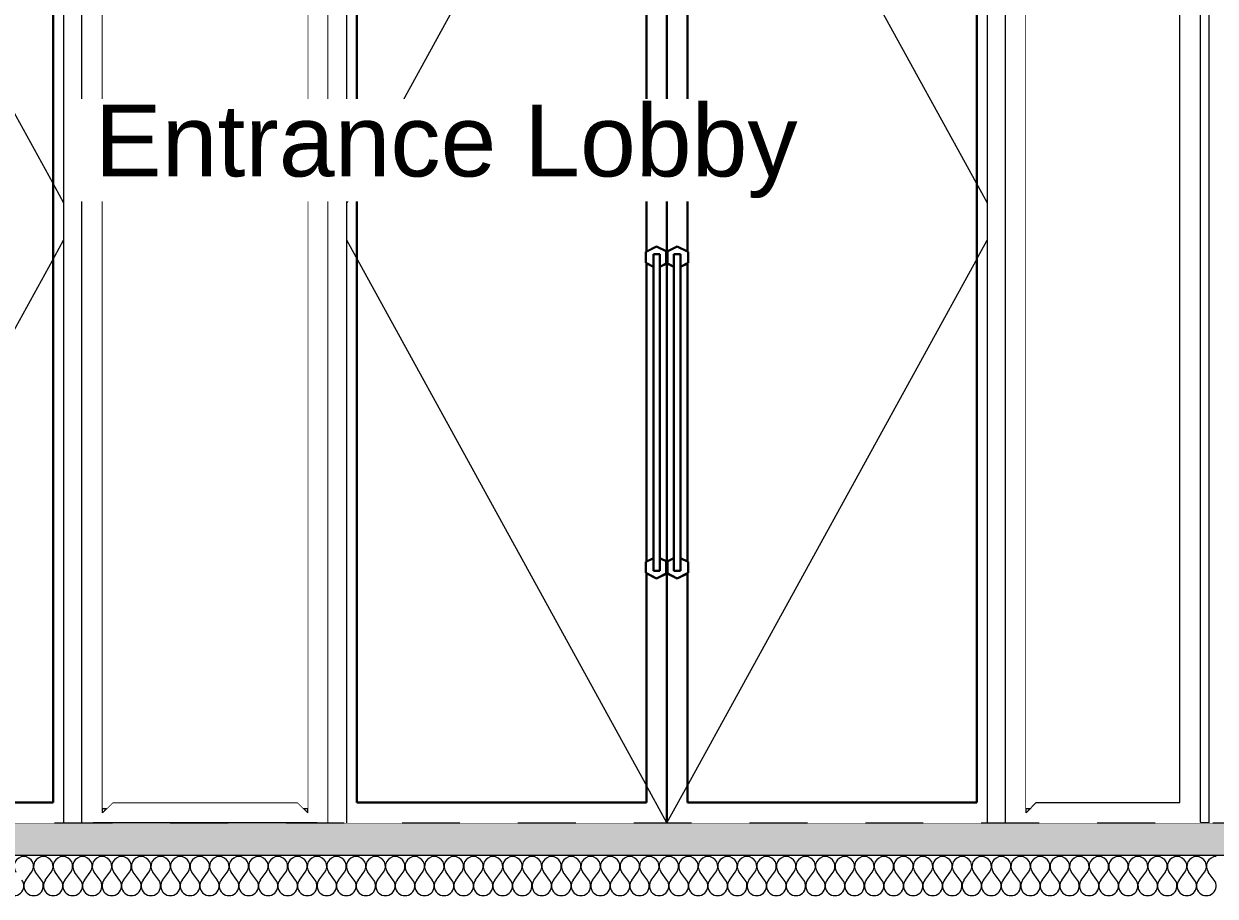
# Model space of a CAD drawing. Header units: millimetres. Extents: x -48147 to 1417267, y -496296 to 18123.
# Drawn here: x 1364361 to 1367263, y -491451 to -489326 of the extents above; entities that cross this region are included whole.
import ezdxf

# ---------------------------------------------------------------- set-up
doc = ezdxf.new("R2010")
doc.units = ezdxf.units.MM
doc.header["$MEASUREMENT"] = 0
doc.linetypes.add('Dashed', pattern=[2822.222233, 1411.111116, -1411.111116])
doc.linetypes.add('Wipeout_Contour', pattern=[1000, 0, -1000])
for name, color, linetype, lineweight, true_color in [('0_Pen_No__105', 7, 'Continuous', 15, 0xa6a6a6), ('New_A-20-M_Floor_Slab_Pen_No__107', 7, 'Continuous', 15, 0xa6a6a6), ('New_A-20-M_Floor_Slab_Pen_No__109', 7, 'Continuous', 15, 0xa6a6a6), ('New_A-20-M_Floor_Slab_Pen_No__162', 7, 'Continuous', 0, 0xe47200), ('New_A-25-M_Curtain_Wall_Pen_No__23', 7, 'Continuous', 30, 0x2a2a2a)]:
    doc.layers.add(name, color=color, linetype=linetype, lineweight=lineweight, true_color=true_color)
for name, color, linetype in [('A-25-M_Wall_Int', 7, 'Continuous'), ('New_A-20-M_Floor_Slab', 7, 'Continuous'), ('New_A-25-M_Curtain_Wall', 7, 'Continuous'), ('New_A-25-M_Wall_Ext', 7, 'Continuous')]:
    doc.layers.add(name, color=color, linetype=linetype)
for name, color, linetype, lineweight in [('A-25-M_Wall_Int_Pen_No__87', 8, 'Continuous', 20), ('A-95-P_Text_1_50_GA_Pen_No__1', 7, 'Continuous', 13), ('New_A-20-M_Floor_Slab_Pen_No__1', 7, 'Continuous', 13), ('New_A-25-M_Curtain_Wall_Pen_No__3', 7, 'Continuous', 18), ('New_A-25-M_Curtain_Wall_Pen_No__87', 8, 'Continuous', 20)]:
    doc.layers.add(name, color=color, linetype=linetype, lineweight=lineweight)
doc.styles.add('GENERATED_STYLE_2', font='')
doc.styles.get('GENERATED_STYLE_2').set_extended_font_data('Swis721 BT')

# ---------------------------------------------------------------- blocks, each defined once
blk = doc.blocks.new('Section Elem_34_2', base_point=(1376122.5, -491272.8))
at = {"color": 254, "linetype": 'Wipeout_Contour', "lineweight": 0, "ltscale": 5808596.991733275}
blk.add_wipeout([(1367247.6, -487287.8), (1367227.6, -487287.8), (1367227.6, -491272.8), (1367247.6, -491272.8)], dxfattribs=at).dxf.layer = 'New_A-25-M_Wall_Ext'
at = {"color": 254, "linetype": 'Wipeout_Contour', "lineweight": 0, "ltscale": 4357222.757287701}
blk.add_wipeout([(1366812.6, -491237.8), (1366810.1, -491237.8), (1366810.1, -491240.3)], dxfattribs=at).dxf.layer = 'New_A-25-M_Wall_Ext'
blk = doc.blocks.new('Section Elem_144_2', base_point=(1376122.5, -491272.8))
at = {"color": 254, "linetype": 'Wipeout_Contour', "lineweight": 0, "ltscale": 5802083.303110781}
blk.add_wipeout([(1364527.6, -491272.8), (1365077.6, -491272.8), (1365027.6, -491222.8), (1364577.6, -491222.8)], dxfattribs=at).dxf.layer = 'New_A-25-M_Curtain_Wall'
at = {"layer": 'New_A-25-M_Curtain_Wall_Pen_No__87', "linetype": 'Continuous'}
blk.add_line((1365052.6, -491247.8), (1365027.6, -491222.8), dxfattribs=at)
at = {"color": 254, "linetype": 'Wipeout_Contour', "lineweight": 0, "ltscale": 5801172.444369042}
blk.add_wipeout([(1364552.6, -491247.8), (1364552.6, -491247.8), (1364577.6, -491222.8), (1364577.6, -491222.8)], dxfattribs=at).dxf.layer = 'New_A-25-M_Curtain_Wall'
at = {"layer": 'New_A-25-M_Curtain_Wall_Pen_No__87', "linetype": 'Continuous'}
for p, q in [((1364552.6, -491247.8), (1364577.6, -491222.8)), ((1364577.6, -491222.8), (1365027.6, -491222.8)), ((1364562.6, -491237.8), (1364552.6, -491247.8))]:
    blk.add_line(p, q, dxfattribs=at)
blk = doc.blocks.new('*X318', base_point=(1376122.5, -491272.8))
at = {"layer": 'New_A-20-M_Floor_Slab_Pen_No__107', "linetype": 'Continuous'}
for p, q in [((1364365.7, -491411.8), (1364380, -491392.8)), ((1364403.8, -491411.8), (1364389.5, -491392.8)), ((1364413.3, -491411.8), (1364427.6, -491392.8)), ((1364451.4, -491411.8), (1364437.1, -491392.8)), ((1364460.9, -491411.8), (1364475.2, -491392.8)), ((1364499, -491411.8), (1364484.7, -491392.8)), ((1364508.6, -491411.8), (1364522.8, -491392.8)), ((1364546.6, -491411.8), (1364532.4, -491392.8)), ((1364556.2, -491411.8), (1364570.5, -491392.8)), ((1364594.3, -491411.8), (1364580, -491392.8)), ((1364603.8, -491411.8), (1364618.1, -491392.8)), ((1364641.9, -491411.8), (1364627.6, -491392.8)), ((1364651.4, -491411.8), (1364665.7, -491392.8)), ((1364689.5, -491411.8), (1364675.2, -491392.8)), ((1364699, -491411.8), (1364713.3, -491392.8)), ((1364737.1, -491411.8), (1364722.8, -491392.8)), ((1364746.6, -491411.8), (1364760.9, -491392.8)), ((1364784.7, -491411.8), (1364770.5, -491392.8)), ((1364794.3, -491411.8), (1364808.6, -491392.8)), ((1364832.4, -491411.8), (1364818.1, -491392.8)), ((1364841.9, -491411.8), (1364856.2, -491392.8)), ((1364880, -491411.8), (1364865.7, -491392.8)), ((1364889.5, -491411.8), (1364903.8, -491392.8)), ((1364927.6, -491411.8), (1364913.3, -491392.8)), ((1364937.1, -491411.8), (1364951.4, -491392.8)), ((1364975.2, -491411.8), (1364960.9, -491392.8)), ((1364984.7, -491411.8), (1364999, -491392.8)), ((1365022.8, -491411.8), (1365008.6, -491392.8)), ((1365032.4, -491411.8), (1365046.6, -491392.8)), ((1365070.5, -491411.8), (1365056.2, -491392.8)), ((1365080, -491411.8), (1365094.3, -491392.8)), ((1365118.1, -491411.8), (1365103.8, -491392.8)), ((1365127.6, -491411.8), (1365141.9, -491392.8)), ((1365165.7, -491411.8), (1365151.4, -491392.8)), ((1365175.2, -491411.8), (1365189.5, -491392.8)), ((1365213.3, -491411.8), (1365199, -491392.8)), ((1365222.8, -491411.8), (1365237.1, -491392.8)), ((1365260.9, -491411.8), (1365246.6, -491392.8)), ((1365270.5, -491411.8), (1365284.7, -491392.8)), ((1365308.6, -491411.8), (1365294.3, -491392.8)), ((1365318.1, -491411.8), (1365332.4, -491392.8)), ((1365356.2, -491411.8), (1365341.9, -491392.8)), ((1365365.7, -491411.8), (1365380, -491392.8)), ((1365403.8, -491411.8), (1365389.5, -491392.8)), ((1365413.3, -491411.8), (1365427.6, -491392.8)), ((1365451.4, -491411.8), (1365437.1, -491392.8)), ((1365460.9, -491411.8), (1365475.2, -491392.8)), ((1365499, -491411.8), (1365484.7, -491392.8)), ((1365508.6, -491411.8), (1365522.8, -491392.8)), ((1365546.6, -491411.8), (1365532.4, -491392.8)), ((1365556.2, -491411.8), (1365570.5, -491392.8)), ((1365594.3, -491411.8), (1365580, -491392.8)), ((1365603.8, -491411.8), (1365618.1, -491392.8)), ((1365641.9, -491411.8), (1365627.6, -491392.8)), ((1365651.4, -491411.8), (1365665.7, -491392.8)), ((1365689.5, -491411.8), (1365675.2, -491392.8)), ((1365699, -491411.8), (1365713.3, -491392.8)), ((1365737.1, -491411.8), (1365722.8, -491392.8)), ((1365746.6, -491411.8), (1365760.9, -491392.8)), ((1365784.7, -491411.8), (1365770.5, -491392.8)), ((1365794.3, -491411.8), (1365808.6, -491392.8)), ((1365832.4, -491411.8), (1365818.1, -491392.8)), ((1365841.9, -491411.8), (1365856.2, -491392.8)), ((1365880, -491411.8), (1365865.7, -491392.8)), ((1365889.5, -491411.8), (1365903.8, -491392.8)), ((1365927.6, -491411.8), (1365913.3, -491392.8)), ((1365937.1, -491411.8), (1365951.4, -491392.8)), ((1365975.2, -491411.8), (1365960.9, -491392.8)), ((1365984.7, -491411.8), (1365999, -491392.8)), ((1366022.8, -491411.8), (1366008.6, -491392.8)), ((1366032.4, -491411.8), (1366046.6, -491392.8)), ((1366070.5, -491411.8), (1366056.2, -491392.8)), ((1366080, -491411.8), (1366094.3, -491392.8)), ((1366118.1, -491411.8), (1366103.8, -491392.8)), ((1366127.6, -491411.8), (1366141.9, -491392.8)), ((1366165.7, -491411.8), (1366151.4, -491392.8)), ((1366175.2, -491411.8), (1366189.5, -491392.8)), ((1366213.3, -491411.8), (1366199, -491392.8)), ((1366222.8, -491411.8), (1366237.1, -491392.8)), ((1366260.9, -491411.8), (1366246.6, -491392.8)), ((1366270.5, -491411.8), (1366284.7, -491392.8)), ((1366308.6, -491411.8), (1366294.3, -491392.8)), ((1366318.1, -491411.8), (1366332.4, -491392.8)), ((1366356.2, -491411.8), (1366341.9, -491392.8)), ((1366365.7, -491411.8), (1366380, -491392.8)), ((1366403.8, -491411.8), (1366389.5, -491392.8)), ((1366413.3, -491411.8), (1366427.6, -491392.8)), ((1366451.4, -491411.8), (1366437.1, -491392.8)), ((1366460.9, -491411.8), (1366475.2, -491392.8)), ((1366499, -491411.8), (1366484.7, -491392.8)), ((1366508.6, -491411.8), (1366522.8, -491392.8)), ((1366546.6, -491411.8), (1366532.4, -491392.8)), ((1366556.2, -491411.8), (1366570.5, -491392.8)), ((1366594.3, -491411.8), (1366580, -491392.8)), ((1366603.8, -491411.8), (1366618.1, -491392.8)), ((1366641.9, -491411.8), (1366627.6, -491392.8)), ((1366651.4, -491411.8), (1366665.7, -491392.8)), ((1366689.5, -491411.8), (1366675.2, -491392.8)), ((1366699, -491411.8), (1366713.3, -491392.8)), ((1366737.1, -491411.8), (1366722.8, -491392.8)), ((1366746.6, -491411.8), (1366760.9, -491392.8)), ((1366784.7, -491411.8), (1366770.5, -491392.8)), ((1366794.3, -491411.8), (1366808.6, -491392.8)), ((1366832.4, -491411.8), (1366818.1, -491392.8)), ((1366841.9, -491411.8), (1366856.2, -491392.8)), ((1366880, -491411.8), (1366865.7, -491392.8)), ((1366889.5, -491411.8), (1366903.8, -491392.8)), ((1366927.6, -491411.8), (1366913.3, -491392.8)), ((1366937.1, -491411.8), (1366951.4, -491392.8)), ((1366975.2, -491411.8), (1366960.9, -491392.8)), ((1366984.7, -491411.8), (1366999, -491392.8)), ((1367022.8, -491411.8), (1367008.6, -491392.8)), ((1367032.4, -491411.8), (1367046.6, -491392.8)), ((1367070.5, -491411.8), (1367056.2, -491392.8)), ((1367080, -491411.8), (1367094.3, -491392.8)), ((1367118.1, -491411.8), (1367103.8, -491392.8)), ((1367127.6, -491411.8), (1367141.9, -491392.8)), ((1367165.7, -491411.8), (1367151.4, -491392.8)), ((1367175.2, -491411.8), (1367189.5, -491392.8)), ((1367213.3, -491411.8), (1367199, -491392.8)), ((1367222.8, -491411.8), (1367237.1, -491392.8)), ((1367260.9, -491411.8), (1367246.6, -491392.8))]:
    blk.add_line(p, q, dxfattribs=at)
for centre, start, end in [((1364360.9, -491378.5), 90, 216.8699), ((1364360.9, -491378.5), 323.1301, 90), ((1364408.6, -491378.5), 90, 216.8699), ((1364408.6, -491378.5), 323.1301, 90), ((1364456.2, -491378.5), 90, 216.8699), ((1364456.2, -491378.5), 323.1301, 90), ((1364503.8, -491378.5), 90, 216.8699), ((1364503.8, -491378.5), 323.1301, 90), ((1364551.4, -491378.5), 90, 216.8699), ((1364551.4, -491378.5), 323.1301, 90), ((1364599, -491378.5), 90, 216.8699), ((1364599, -491378.5), 323.1301, 90), ((1364646.6, -491378.5), 90, 216.8699), ((1364646.6, -491378.5), 323.1301, 90), ((1364694.3, -491378.5), 90, 216.8699), ((1364694.3, -491378.5), 323.1301, 90), ((1364741.9, -491378.5), 90, 216.8699), ((1364741.9, -491378.5), 323.1301, 90), ((1364789.5, -491378.5), 90, 216.8699), ((1364789.5, -491378.5), 323.1301, 90), ((1364837.1, -491378.5), 90, 216.8699), ((1364837.1, -491378.5), 323.1301, 90), ((1364884.7, -491378.5), 90, 216.8699), ((1364884.7, -491378.5), 323.1301, 90), ((1364932.4, -491378.5), 90, 216.8699), ((1364932.4, -491378.5), 323.1301, 90), ((1364980, -491378.5), 90, 216.8699), ((1364980, -491378.5), 323.1301, 90), ((1365027.6, -491378.5), 90, 216.8699), ((1365027.6, -491378.5), 323.1301, 90), ((1365075.2, -491378.5), 90, 216.8699), ((1365075.2, -491378.5), 323.1301, 90), ((1365122.8, -491378.5), 90, 216.8699), ((1365122.8, -491378.5), 323.1301, 90), ((1365170.5, -491378.5), 90, 216.8699), ((1365170.5, -491378.5), 323.1301, 90), ((1365218.1, -491378.5), 90, 216.8699), ((1365218.1, -491378.5), 323.1301, 90), ((1365265.7, -491378.5), 90, 216.8699), ((1365265.7, -491378.5), 323.1301, 90), ((1365313.3, -491378.5), 90, 216.8699), ((1365313.3, -491378.5), 323.1301, 90), ((1365360.9, -491378.5), 90, 216.8699), ((1365360.9, -491378.5), 323.1301, 90), ((1365408.6, -491378.5), 90, 216.8699), ((1365408.6, -491378.5), 323.1301, 90), ((1365456.2, -491378.5), 90, 216.8699), ((1365456.2, -491378.5), 323.1301, 90), ((1365503.8, -491378.5), 90, 216.8699), ((1365503.8, -491378.5), 323.1301, 90), ((1365551.4, -491378.5), 90, 216.8699), ((1365551.4, -491378.5), 323.1301, 90), ((1365599, -491378.5), 90, 216.8699), ((1365599, -491378.5), 323.1301, 90), ((1365646.6, -491378.5), 90, 216.8699), ((1365646.6, -491378.5), 323.1301, 90), ((1365694.3, -491378.5), 90, 216.8699), ((1365694.3, -491378.5), 323.1301, 90), ((1365741.9, -491378.5), 90, 216.8699), ((1365741.9, -491378.5), 323.1301, 90), ((1365789.5, -491378.5), 90, 216.8699), ((1365789.5, -491378.5), 323.1301, 90), ((1365837.1, -491378.5), 90, 216.8699), ((1365837.1, -491378.5), 323.1301, 90), ((1365884.7, -491378.5), 90, 216.8699), ((1365884.7, -491378.5), 323.1301, 90), ((1365932.4, -491378.5), 90, 216.8699), ((1365932.4, -491378.5), 323.1301, 90), ((1365980, -491378.5), 90, 216.8699), ((1365980, -491378.5), 323.1301, 90), ((1366027.6, -491378.5), 90, 216.8699), ((1366027.6, -491378.5), 323.1301, 90), ((1366075.2, -491378.5), 90, 216.8699), ((1366075.2, -491378.5), 323.1301, 90), ((1366122.8, -491378.5), 90, 216.8699), ((1366122.8, -491378.5), 323.1301, 90), ((1366170.5, -491378.5), 90, 216.8699), ((1366170.5, -491378.5), 323.1301, 90), ((1366218.1, -491378.5), 90, 216.8699), ((1366218.1, -491378.5), 323.1301, 90), ((1366265.7, -491378.5), 90, 216.8699), ((1366265.7, -491378.5), 323.1301, 90), ((1366313.3, -491378.5), 90, 216.8699), ((1366313.3, -491378.5), 323.1301, 90), ((1366360.9, -491378.5), 90, 216.8699), ((1366360.9, -491378.5), 323.1301, 90), ((1366408.6, -491378.5), 90, 216.8699), ((1366408.6, -491378.5), 323.1301, 90), ((1366456.2, -491378.5), 90, 216.8699), ((1366456.2, -491378.5), 323.1301, 90), ((1366503.8, -491378.5), 90, 216.8699), ((1366503.8, -491378.5), 323.1301, 90), ((1366551.4, -491378.5), 90, 216.8699), ((1366551.4, -491378.5), 323.1301, 90), ((1366599, -491378.5), 90, 216.8699), ((1366599, -491378.5), 323.1301, 90), ((1366646.6, -491378.5), 90, 216.8699), ((1366646.6, -491378.5), 323.1301, 90), ((1366694.3, -491378.5), 90, 216.8699), ((1366694.3, -491378.5), 323.1301, 90), ((1366741.9, -491378.5), 90, 216.8699), ((1366741.9, -491378.5), 323.1301, 90), ((1366789.5, -491378.5), 90, 216.8699), ((1366789.5, -491378.5), 323.1301, 90), ((1366837.1, -491378.5), 90, 216.8699), ((1366837.1, -491378.5), 323.1301, 90), ((1366884.7, -491378.5), 90, 216.8699), ((1366884.7, -491378.5), 323.1301, 90), ((1366932.4, -491378.5), 90, 216.8699), ((1366932.4, -491378.5), 323.1301, 90), ((1366980, -491378.5), 90, 216.8699), ((1366980, -491378.5), 323.1301, 90), ((1367027.6, -491378.5), 90, 216.8699), ((1367027.6, -491378.5), 323.1301, 90), ((1367075.2, -491378.5), 90, 216.8699), ((1367075.2, -491378.5), 323.1301, 90), ((1367122.8, -491378.5), 90, 216.8699), ((1367122.8, -491378.5), 323.1301, 90), ((1367170.5, -491378.5), 90, 216.8699), ((1367170.5, -491378.5), 323.1301, 90), ((1367218.1, -491378.5), 90, 216.8699), ((1367218.1, -491378.5), 323.1301, 90), ((1367265.7, -491378.5), 90, 216.8699), ((1364337.1, -491426.1), 143.1301, 36.8699), ((1364384.7, -491426.1), 143.1301, 36.8699), ((1364432.4, -491426.1), 143.1301, 36.8699), ((1364480, -491426.1), 143.1301, 36.8699), ((1364527.6, -491426.1), 143.1301, 36.8699), ((1364575.2, -491426.1), 143.1301, 36.8699), ((1364622.8, -491426.1), 143.1301, 36.8699), ((1364670.5, -491426.1), 143.1301, 36.8699), ((1364718.1, -491426.1), 143.1301, 36.8699), ((1364765.7, -491426.1), 143.1301, 36.8699), ((1364813.3, -491426.1), 143.1301, 36.8699), ((1364860.9, -491426.1), 143.1301, 36.8699), ((1364908.6, -491426.1), 143.1301, 36.8699), ((1364956.2, -491426.1), 143.1301, 36.8699), ((1365003.8, -491426.1), 143.1301, 36.8699), ((1365051.4, -491426.1), 143.1301, 36.8699), ((1365099, -491426.1), 143.1301, 36.8699), ((1365146.6, -491426.1), 143.1301, 36.8699), ((1365194.3, -491426.1), 143.1301, 36.8699), ((1365241.9, -491426.1), 143.1301, 36.8699), ((1365289.5, -491426.1), 143.1301, 36.8699), ((1365337.1, -491426.1), 143.1301, 36.8699), ((1365384.7, -491426.1), 143.1301, 36.8699), ((1365432.4, -491426.1), 143.1301, 36.8699), ((1365480, -491426.1), 143.1301, 36.8699), ((1365527.6, -491426.1), 143.1301, 36.8699), ((1365575.2, -491426.1), 143.1301, 36.8699), ((1365622.8, -491426.1), 143.1301, 36.8699), ((1365670.5, -491426.1), 143.1301, 36.8699), ((1365718.1, -491426.1), 143.1301, 36.8699), ((1365765.7, -491426.1), 143.1301, 36.8699), ((1365813.3, -491426.1), 143.1301, 36.8699), ((1365860.9, -491426.1), 143.1301, 36.8699), ((1365908.6, -491426.1), 143.1301, 36.8699), ((1365956.2, -491426.1), 143.1301, 36.8699), ((1366003.8, -491426.1), 143.1301, 36.8699), ((1366051.4, -491426.1), 143.1301, 36.8699), ((1366099, -491426.1), 143.1301, 36.8699), ((1366146.6, -491426.1), 143.1301, 36.8699), ((1366194.3, -491426.1), 143.1301, 36.8699), ((1366241.9, -491426.1), 143.1301, 36.8699), ((1366289.5, -491426.1), 143.1301, 36.8699), ((1366337.1, -491426.1), 143.1301, 36.8699), ((1366384.7, -491426.1), 143.1301, 36.8699), ((1366432.4, -491426.1), 143.1301, 36.8699), ((1366480, -491426.1), 143.1301, 36.8699), ((1366527.6, -491426.1), 143.1301, 36.8699), ((1366575.2, -491426.1), 143.1301, 36.8699), ((1366622.8, -491426.1), 143.1301, 36.8699), ((1366670.5, -491426.1), 143.1301, 36.8699), ((1366718.1, -491426.1), 143.1301, 36.8699), ((1366765.7, -491426.1), 143.1301, 36.8699), ((1366813.3, -491426.1), 143.1301, 36.8699), ((1366860.9, -491426.1), 143.1301, 36.8699), ((1366908.6, -491426.1), 143.1301, 36.8699), ((1366956.2, -491426.1), 143.1301, 36.8699), ((1367003.8, -491426.1), 143.1301, 36.8699), ((1367051.4, -491426.1), 143.1301, 36.8699), ((1367099, -491426.1), 143.1301, 36.8699), ((1367146.6, -491426.1), 143.1301, 36.8699), ((1367194.3, -491426.1), 143.1301, 36.8699), ((1367241.9, -491426.1), 143.1301, 36.8699)]:
    blk.add_arc(centre, 23.8, start, end, dxfattribs=at)
blk = doc.blocks.new('Section Elem_288_2', base_point=(1376122.5, -491272.8))
at = {"color": 254, "linetype": 'Wipeout_Contour', "lineweight": 0, "ltscale": 5814982.550490164}
blk.add_wipeout([(1376236.8, -491272.8), (1360170.5, -491272.8), (1360170.5, -491351.8), (1376236.8, -491351.8)], dxfattribs=at).dxf.layer = 'New_A-20-M_Floor_Slab'
at = {"layer": 'New_A-20-M_Floor_Slab_Pen_No__109', "linetype": 'Continuous'}
h = blk.add_hatch(dxfattribs=at)
h.set_pattern_fill('Lightweight_Concrete_0002', color=256, style=0, pattern_type=2)
h.set_pattern_definition([(0, (1376122.47, -491272.82), (0, 389.711), [24.375, -200.625]), (0, (1376234.97, -491077.97), (0, 389.711), [24.375, -200.625]), (60, (1376122.47, -491272.82), (-337.5, 194.856), [24.375, -200.625]), (60, (1376347.47, -491272.82), (-337.5, 194.856), [24.375, -200.625]), (120, (1376146.84, -491272.82), (337.5, 194.856), [24.375, -200.625]), (120, (1376371.84, -491272.82), (337.5, 194.856), [24.375, -200.625]), (0, (1376122.47, -491235.32), (0, 75), [0, -75, 0, -112.5]), (45, (1376159.97, -491235.32), (-53.033, 53.033), [0, -56.25, 0, -93.75])])
h.paths.add_polyline_path([(1376236.8, -491272.8), (1360170.5, -491272.8), (1360170.5, -491351.8), (1376236.8, -491351.8)])
at = {"layer": 'New_A-20-M_Floor_Slab_Pen_No__162', "linetype": 'Continuous'}
blk.add_hatch(color=256, dxfattribs=at).paths.add_polyline_path([(1360170.5, -491351.8), (1360170.5, -491352.3), (1376236.8, -491352.3), (1376236.8, -491351.8)])
at = {"layer": 'New_A-20-M_Floor_Slab_Pen_No__1', "linetype": 'Continuous'}
blk.add_line((1367374.6, -491272.8), (1360170.5, -491272.8), dxfattribs=at)
at = {"color": 254, "linetype": 'Wipeout_Contour', "lineweight": 0, "ltscale": 5815104.231502917}
blk.add_wipeout([(1360170.5, -491352.3), (1360170.5, -491452.3), (1376236.8, -491452.3), (1376236.8, -491352.3)], dxfattribs=at).dxf.layer = 'New_A-20-M_Floor_Slab'
at = {"layer": 'New_A-20-M_Floor_Slab_Pen_No__1', "linetype": 'Continuous'}
for p, q in [((1376236.8, -491351.8), (1360170.5, -491351.8)), ((1376236.8, -491352.3), (1360170.5, -491352.3))]:
    blk.add_line(p, q, dxfattribs=at)
at = {"layer": 'New_A-20-M_Floor_Slab'}
blk.add_blockref('*X318', (1376122.5, -491272.8), dxfattribs=at)
blk = doc.blocks.new('Section Elem_292_2', base_point=(1376122.5, -491272.8))
at = {"color": 254, "linetype": 'Wipeout_Contour', "lineweight": 0, "ltscale": 7259939.939840711}
blk.add_wipeout([(1366752.6, -491272.8), (1366777.6, -491272.8), (1366802.6, -491247.8), (1366802.6, -488322.8), (1366752.6, -488322.8)], dxfattribs=at).dxf.layer = 'New_A-25-M_Curtain_Wall'
at = {"layer": 'New_A-25-M_Curtain_Wall_Pen_No__87', "linetype": 'Continuous'}
for p, q in [((1366752.6, -491272.8), (1366752.6, -488322.8)), ((1366802.6, -491247.8), (1366802.6, -488322.8))]:
    blk.add_line(p, q, dxfattribs=at)
blk = doc.blocks.new('Section Elem_298_2', base_point=(1376122.5, -491272.8))
at = {"color": 254, "linetype": 'Wipeout_Contour', "lineweight": 0, "ltscale": 7249351.143236558}
blk.add_wipeout([(1364502.6, -491272.8), (1364527.6, -491272.8), (1364552.6, -491247.8), (1364552.6, -488322.8), (1364502.6, -488322.8)], dxfattribs=at).dxf.layer = 'New_A-25-M_Curtain_Wall'
at = {"layer": 'New_A-25-M_Curtain_Wall_Pen_No__87', "linetype": 'Continuous'}
for p, q in [((1364502.6, -491272.8), (1364502.6, -488322.8)), ((1364552.6, -491247.8), (1364552.6, -488322.8))]:
    blk.add_line(p, q, dxfattribs=at)
blk = doc.blocks.new('Section Elem_301_2', base_point=(1376122.5, -491272.8))
at = {"color": 254, "linetype": 'Wipeout_Contour', "lineweight": 0, "ltscale": 7251939.331923413}
blk.add_wipeout([(1365052.6, -491247.8), (1365077.6, -491272.8), (1365102.6, -491272.8), (1365102.6, -488322.8), (1365052.6, -488322.8)], dxfattribs=at).dxf.layer = 'New_A-25-M_Curtain_Wall'
at = {"layer": 'New_A-25-M_Curtain_Wall_Pen_No__87', "linetype": 'Continuous'}
for p, q in [((1365052.6, -491247.8), (1365052.6, -488322.8)), ((1365102.6, -491272.8), (1365102.6, -488322.8)), ((1365052.6, -491247.8), (1365052.6, -491237.8))]:
    blk.add_line(p, q, dxfattribs=at)
blk = doc.blocks.new('Section Elem_310_2', base_point=(1376122.5, -491272.8))
at = {"color": 254, "linetype": 'Wipeout_Contour', "lineweight": 0, "ltscale": 5801353.531710375}
blk.add_wipeout([(1365147.6, -488367.8), (1365102.6, -488322.9), (1365102.6, -491272.8), (1365147.6, -491272.8)], dxfattribs=at).dxf.layer = 'New_A-25-M_Curtain_Wall'
at = {"color": 254, "linetype": 'Wipeout_Contour', "lineweight": 0, "ltscale": 5807396.653572666}
blk.add_wipeout([(1366752.6, -491272.8), (1366752.6, -488322.8), (1366707.6, -488367.8), (1366707.6, -491272.8)], dxfattribs=at).dxf.layer = 'New_A-25-M_Curtain_Wall'
at = {"color": 254, "linetype": 'Wipeout_Contour', "lineweight": 0, "ltscale": 8705036.875756748}
blk.add_wipeout([(1365902.6, -488367.8), (1365877.6, -488392.8), (1365877.6, -489881.1), (1365902.6, -489868.6), (1365927.6, -489881.1), (1365927.6, -488367.8)], dxfattribs=at).dxf.layer = 'New_A-25-M_Curtain_Wall'
at = {"color": 254, "linetype": 'Wipeout_Contour', "lineweight": 0, "ltscale": 5804842.671808003}
blk.add_wipeout([(1365894.6, -489918), (1365877.6, -489909.5), (1365877.6, -490636.1), (1365894.6, -490627.6)], dxfattribs=at).dxf.layer = 'New_A-25-M_Curtain_Wall'
at = {"color": 254, "linetype": 'Wipeout_Contour', "lineweight": 0, "ltscale": 5804966.919641227}
blk.add_wipeout([(1365910.6, -490627.6), (1365927.6, -490636.1), (1365927.6, -489909.5), (1365910.6, -489918)], dxfattribs=at).dxf.layer = 'New_A-25-M_Curtain_Wall'
at = {"color": 254, "linetype": 'Wipeout_Contour', "lineweight": 0, "ltscale": 5805155.161349248}
blk.add_wipeout([(1365960.6, -489918), (1365960.6, -490627.6), (1365977.6, -490636.1), (1365977.6, -489909.5)], dxfattribs=at).dxf.layer = 'New_A-25-M_Curtain_Wall'
at = {"color": 254, "linetype": 'Wipeout_Contour', "lineweight": 0, "ltscale": 7257191.283113372}
blk.add_wipeout([(1365877.6, -490664.5), (1365877.6, -491222.8), (1365927.6, -491272.8), (1365927.6, -490664.5), (1365902.6, -490677)], dxfattribs=at).dxf.layer = 'New_A-25-M_Curtain_Wall'
at = {"layer": 'New_A-25-M_Curtain_Wall_Pen_No__87', "linetype": 'Continuous'}
blk.add_line((1366752.6, -491272.8), (1366752.6, -488322.8), dxfattribs=at)
at = {"color": 254, "linetype": 'Wipeout_Contour', "lineweight": 0, "ltscale": 5801483.399270648}
blk.add_wipeout([(1365147.6, -491247.8), (1365172.6, -491222.8), (1365172.6, -488392.8), (1365147.6, -488367.8)], dxfattribs=at).dxf.layer = 'New_A-25-M_Curtain_Wall'
at = {"color": 254, "linetype": 'Wipeout_Contour', "lineweight": 0, "ltscale": 5807263.037821395}
blk.add_wipeout([(1366682.6, -491222.8), (1366707.6, -491247.8), (1366707.6, -488367.8), (1366682.6, -488392.8)], dxfattribs=at).dxf.layer = 'New_A-25-M_Curtain_Wall'
at = {"color": 254, "linetype": 'Wipeout_Contour', "lineweight": 0, "ltscale": 7255671.898429715}
blk.add_wipeout([(1365172.6, -491222.8), (1365147.6, -491247.8), (1365147.6, -491272.8), (1365927.6, -491272.8), (1365877.6, -491222.8)], dxfattribs=at).dxf.layer = 'New_A-25-M_Curtain_Wall'
at = {"layer": 'New_A-25-M_Curtain_Wall_Pen_No__87', "linetype": 'Continuous'}
blk.add_line((1365147.6, -491272.8), (1365147.6, -488367.8), dxfattribs=at)
at = {"color": 254, "linetype": 'Wipeout_Contour', "lineweight": 0, "ltscale": 17412469.20172549}
blk.add_wipeout([(1365172.6, -488392.8), (1365172.6, -491222.8), (1365877.6, -491222.8), (1365877.6, -490664.5), (1365875.9, -490663.7), (1365875.9, -490637), (1365877.6, -490636.1), (1365877.6, -489909.5), (1365875.9, -489908.7), (1365875.9, -489882), (1365877.6, -489881.1), (1365877.6, -488392.8)], dxfattribs=at).dxf.layer = 'New_A-25-M_Curtain_Wall'
at = {"layer": 'New_A-25-M_Curtain_Wall_Pen_No__23', "linetype": 'Continuous'}
for p, q in [((1365172.6, -491222.8), (1365172.6, -488392.8)), ((1365877.6, -491222.8), (1365172.6, -491222.8))]:
    blk.add_line(p, q, dxfattribs=at)
at = {"color": 254, "linetype": 'Wipeout_Contour', "lineweight": 0, "ltscale": 14510983.14269507}
blk.add_wipeout([(1365902.6, -489868.6), (1365875.9, -489882), (1365875.9, -489908.7), (1365894.6, -489918), (1365894.6, -489903.3), (1365894.6, -489887.3), (1365910.6, -489887.3), (1365910.6, -489918), (1365929.3, -489908.7), (1365929.3, -489882)], dxfattribs=at).dxf.layer = 'New_A-25-M_Curtain_Wall'
at = {"color": 254, "linetype": 'Wipeout_Contour', "lineweight": 0, "ltscale": 14513526.13507026}
blk.add_wipeout([(1365875.9, -490663.7), (1365902.6, -490677), (1365929.3, -490663.7), (1365929.3, -490637), (1365910.6, -490627.6), (1365910.6, -490658.3), (1365894.6, -490658.3), (1365894.6, -490642.3), (1365894.6, -490627.6), (1365875.9, -490637)], dxfattribs=at).dxf.layer = 'New_A-25-M_Curtain_Wall'
at = {"layer": 'New_A-25-M_Curtain_Wall_Pen_No__23', "linetype": 'Continuous'}
for p, q in [((1365877.6, -488392.8), (1365877.6, -489881.1)), ((1365875.9, -489882), (1365875.9, -489882)), ((1365875.9, -489908.7), (1365875.9, -489882)), ((1365875.9, -489908.7), (1365875.9, -489908.7)), ((1365877.6, -489909.5), (1365877.6, -490636.1)), ((1365875.9, -490637), (1365875.9, -490637)), ((1365875.9, -490663.7), (1365875.9, -490637)), ((1365875.9, -490663.7), (1365875.9, -490663.7)), ((1365877.6, -490664.5), (1365877.6, -491222.8))]:
    blk.add_line(p, q, dxfattribs=at)
at = {"color": 254, "linetype": 'Wipeout_Contour', "lineweight": 0, "ltscale": 8705319.315684218}
blk.add_wipeout([(1365952.6, -488367.8), (1365927.6, -488367.8), (1365927.6, -489881.1), (1365952.6, -489868.6), (1365977.6, -489881.1), (1365977.6, -488392.8)], dxfattribs=at).dxf.layer = 'New_A-25-M_Curtain_Wall'
at = {"color": 254, "linetype": 'Wipeout_Contour', "lineweight": 0, "ltscale": 5804904.856681906}
blk.add_wipeout([(1365910.6, -490658.3), (1365910.6, -489887.3), (1365894.6, -489887.3), (1365894.6, -490658.3)], dxfattribs=at).dxf.layer = 'New_A-25-M_Curtain_Wall'
at = {"color": 254, "linetype": 'Wipeout_Contour', "lineweight": 0, "ltscale": 5805030.916120668}
blk.add_wipeout([(1365927.6, -489909.5), (1365927.6, -490636.1), (1365944.6, -490627.6), (1365944.6, -489918)], dxfattribs=at).dxf.layer = 'New_A-25-M_Curtain_Wall'
at = {"color": 254, "linetype": 'Wipeout_Contour', "lineweight": 0, "ltscale": 7257426.554266423}
blk.add_wipeout([(1365927.6, -490664.5), (1365927.6, -491272.8), (1365977.6, -491222.8), (1365977.6, -490664.5), (1365952.6, -490677)], dxfattribs=at).dxf.layer = 'New_A-25-M_Curtain_Wall'
at = {"layer": 'New_A-25-M_Curtain_Wall_Pen_No__23', "linetype": 'Continuous'}
for p, q in [((1365875.9, -489882), (1365902.6, -489868.6)), ((1365910.6, -489887.3), (1365894.6, -489887.3)), ((1365894.6, -490658.3), (1365894.6, -489887.3)), ((1365910.6, -490658.3), (1365910.6, -489887.3)), ((1365894.6, -489918), (1365875.9, -489908.7)), ((1365875.9, -490637), (1365894.6, -490627.6)), ((1365902.6, -490677), (1365875.9, -490663.7)), ((1365910.6, -490658.3), (1365894.6, -490658.3))]:
    blk.add_line(p, q, dxfattribs=at)
at = {"layer": 'New_A-25-M_Curtain_Wall_Pen_No__3', "linetype": 'Continuous'}
blk.add_line((1365913.9, -488367.8), (1365147.6, -489762.3), dxfattribs=at)
at = {"color": 254, "linetype": 'Wipeout_Contour', "lineweight": 0, "ltscale": 7260121.800065406}
blk.add_wipeout([(1365977.6, -491222.8), (1365927.6, -491272.8), (1366707.6, -491272.8), (1366707.6, -491247.8), (1366682.6, -491222.8)], dxfattribs=at).dxf.layer = 'New_A-25-M_Curtain_Wall'
at = {"layer": 'New_A-25-M_Curtain_Wall_Pen_No__87', "linetype": 'Continuous'}
blk.add_line((1366707.6, -488367.8), (1366707.6, -491272.8), dxfattribs=at)
at = {"color": 254, "linetype": 'Wipeout_Contour', "lineweight": 0, "ltscale": 17416273.52733643}
blk.add_wipeout([(1365977.6, -489881.1), (1365979.3, -489882), (1365979.3, -489908.7), (1365977.6, -489909.5), (1365977.6, -490636.1), (1365979.3, -490637), (1365979.3, -490663.7), (1365977.6, -490664.5), (1365977.6, -491222.8), (1366682.6, -491222.8), (1366682.6, -488392.8), (1365977.6, -488392.8)], dxfattribs=at).dxf.layer = 'New_A-25-M_Curtain_Wall'
at = {"layer": 'New_A-25-M_Curtain_Wall_Pen_No__23', "linetype": 'Continuous'}
for p, q in [((1366682.6, -491222.8), (1366682.6, -488392.8)), ((1365977.6, -491222.8), (1366682.6, -491222.8))]:
    blk.add_line(p, q, dxfattribs=at)
at = {"layer": 'New_A-25-M_Curtain_Wall_Pen_No__3', "linetype": 'Continuous'}
blk.add_line((1365941.3, -488367.8), (1366707.6, -489762.3), dxfattribs=at)
at = {"color": 254, "linetype": 'Wipeout_Contour', "lineweight": 0, "ltscale": 17413705.59024654}
blk.add_wipeout([(1365927.6, -489909.5), (1365944.6, -489918), (1365944.6, -489903.3), (1365944.6, -489887.3), (1365960.6, -489887.3), (1365960.6, -489918), (1365979.3, -489908.7), (1365979.3, -489882), (1365952.6, -489868.6), (1365927.6, -489881.1), (1365929.3, -489882), (1365929.3, -489908.7)], dxfattribs=at).dxf.layer = 'New_A-25-M_Curtain_Wall'
at = {"color": 254, "linetype": 'Wipeout_Contour', "lineweight": 0, "ltscale": 17416758.56454463}
blk.add_wipeout([(1365929.3, -490663.7), (1365927.6, -490664.5), (1365952.6, -490677), (1365979.3, -490663.7), (1365979.3, -490637), (1365960.6, -490627.6), (1365960.6, -490658.3), (1365944.6, -490658.3), (1365944.6, -490642.3), (1365944.6, -490627.6), (1365927.6, -490636.1), (1365929.3, -490637)], dxfattribs=at).dxf.layer = 'New_A-25-M_Curtain_Wall'
at = {"layer": 'New_A-25-M_Curtain_Wall_Pen_No__23', "linetype": 'Continuous'}
for p, q in [((1365927.6, -489881.1), (1365927.6, -488367.8)), ((1365977.6, -488392.8), (1365977.6, -489881.1)), ((1365902.6, -489868.6), (1365929.3, -489882)), ((1365925.9, -489882), (1365925.9, -489908.7)), ((1365929.3, -489882), (1365929.3, -489908.7)), ((1365979.3, -489908.7), (1365979.3, -489882)), ((1365929.3, -489908.7), (1365910.6, -489918)), ((1365927.6, -490636.1), (1365927.6, -489909.5)), ((1365977.6, -489909.5), (1365977.6, -490636.1)), ((1365910.6, -490627.6), (1365929.3, -490637)), ((1365925.9, -490637), (1365925.9, -490663.7)), ((1365929.3, -490637), (1365929.3, -490663.7)), ((1365979.3, -490663.7), (1365979.3, -490637)), ((1365929.3, -490663.7), (1365902.6, -490677)), ((1365927.6, -491272.8), (1365927.6, -490664.5)), ((1365977.6, -490664.5), (1365977.6, -491222.8))]:
    blk.add_line(p, q, dxfattribs=at)
at = {"layer": 'New_A-25-M_Curtain_Wall_Pen_No__3', "linetype": 'Continuous'}
blk.add_line((1365927.6, -491272.8), (1365147.6, -489853.3), dxfattribs=at)
at = {"color": 254, "linetype": 'Wipeout_Contour', "lineweight": 0, "ltscale": 5805093.098240707}
blk.add_wipeout([(1365944.6, -490658.3), (1365960.6, -490658.3), (1365960.6, -489887.3), (1365944.6, -489887.3)], dxfattribs=at).dxf.layer = 'New_A-25-M_Curtain_Wall'
at = {"layer": 'New_A-25-M_Curtain_Wall_Pen_No__23', "linetype": 'Continuous'}
for p, q in [((1365952.6, -489868.6), (1365925.9, -489882)), ((1365944.6, -489887.3), (1365960.6, -489887.3)), ((1365944.6, -490658.3), (1365944.6, -489887.3)), ((1365979.3, -489882), (1365952.6, -489868.6)), ((1365960.6, -490658.3), (1365960.6, -489887.3)), ((1365925.9, -489908.7), (1365944.6, -489918)), ((1365960.6, -489918), (1365979.3, -489908.7)), ((1365944.6, -490627.6), (1365925.9, -490637)), ((1365979.3, -490637), (1365960.6, -490627.6)), ((1365925.9, -490663.7), (1365952.6, -490677)), ((1365944.6, -490658.3), (1365960.6, -490658.3)), ((1365952.6, -490677), (1365979.3, -490663.7))]:
    blk.add_line(p, q, dxfattribs=at)
at = {"layer": 'New_A-25-M_Curtain_Wall_Pen_No__3', "linetype": 'Continuous'}
blk.add_line((1365927.6, -491272.8), (1366707.6, -489853.3), dxfattribs=at)
blk = doc.blocks.new('Section Elem_311_2', base_point=(1376122.5, -491272.8))
at = {"color": 254, "linetype": 'Wipeout_Contour', "lineweight": 0, "ltscale": 5798925.100171047}
blk.add_wipeout([(1364502.6, -491272.8), (1364502.6, -488322.8), (1364457.6, -488367.8), (1364457.6, -491272.8)], dxfattribs=at).dxf.layer = 'New_A-25-M_Curtain_Wall'
at = {"layer": 'New_A-25-M_Curtain_Wall_Pen_No__87', "linetype": 'Continuous'}
blk.add_line((1364502.6, -491272.8), (1364502.6, -488322.8), dxfattribs=at)
at = {"color": 254, "linetype": 'Wipeout_Contour', "lineweight": 0, "ltscale": 5798791.506555242}
blk.add_wipeout([(1364432.6, -491222.8), (1364457.6, -491247.8), (1364457.6, -488367.8), (1364432.6, -488392.8)], dxfattribs=at).dxf.layer = 'New_A-25-M_Curtain_Wall'
at = {"color": 254, "linetype": 'Wipeout_Contour', "lineweight": 0, "ltscale": 7249536.196633844}
blk.add_wipeout([(1363727.6, -491222.8), (1363677.6, -491272.8), (1364457.6, -491272.8), (1364457.6, -491247.8), (1364432.6, -491222.8)], dxfattribs=at).dxf.layer = 'New_A-25-M_Curtain_Wall'
at = {"layer": 'New_A-25-M_Curtain_Wall_Pen_No__87', "linetype": 'Continuous'}
blk.add_line((1364457.6, -488367.8), (1364457.6, -491272.8), dxfattribs=at)
at = {"color": 254, "linetype": 'Wipeout_Contour', "lineweight": 0, "ltscale": 17390862.03665546}
blk.add_wipeout([(1363727.6, -490636.1), (1363729.3, -490637), (1363729.3, -490663.7), (1363727.6, -490664.5), (1363727.6, -491222.8), (1364432.6, -491222.8), (1364432.6, -488392.8), (1363727.6, -488392.8), (1363727.6, -489881.1), (1363729.3, -489882), (1363729.3, -489908.7), (1363727.6, -489909.5)], dxfattribs=at).dxf.layer = 'New_A-25-M_Curtain_Wall'
at = {"layer": 'New_A-25-M_Curtain_Wall_Pen_No__23', "linetype": 'Continuous'}
for p, q in [((1364432.6, -491222.8), (1364432.6, -488392.8)), ((1363727.6, -491222.8), (1364432.6, -491222.8))]:
    blk.add_line(p, q, dxfattribs=at)
at = {"layer": 'New_A-25-M_Curtain_Wall_Pen_No__3', "linetype": 'Continuous'}
for p, q in [((1363691.3, -488367.8), (1364457.6, -489762.3)), ((1363677.6, -491272.8), (1364457.6, -489853.3))]:
    blk.add_line(p, q, dxfattribs=at)
blk = doc.blocks.new('Section Elem_314_2', base_point=(1376122.5, -491272.8))
at = {"color": 254, "linetype": 'Wipeout_Contour', "lineweight": 0, "ltscale": 11602160.62034353}
blk.add_wipeout([(1364552.6, -488322.8), (1364552.6, -491237.8), (1364562.6, -491237.8), (1364577.6, -491222.8), (1365027.6, -491222.8), (1365042.6, -491237.8), (1365052.6, -491237.8), (1365052.6, -488322.8)], dxfattribs=at).dxf.layer = 'New_A-25-M_Curtain_Wall'
at = {"layer": 'New_A-25-M_Curtain_Wall_Pen_No__87', "linetype": 'Continuous'}
for p, q in [((1364552.6, -491237.8), (1364562.6, -491237.8)), ((1365042.6, -491237.8), (1365052.6, -491237.8))]:
    blk.add_line(p, q, dxfattribs=at)
blk = doc.blocks.new('Section Elem_323_2', base_point=(1376122.5, -491272.8))
at = {"color": 254, "linetype": 'Wipeout_Contour', "lineweight": 0, "ltscale": 8713159.634405501}
blk.add_wipeout([(1366802.6, -491237.8), (1366812.6, -491237.8), (1366827.6, -491222.8), (1367177.6, -491222.8), (1367177.6, -488322.8), (1366802.6, -488322.8)], dxfattribs=at).dxf.layer = 'New_A-25-M_Curtain_Wall'
at = {"layer": 'New_A-25-M_Curtain_Wall_Pen_No__87', "linetype": 'Continuous'}
blk.add_line((1366802.6, -491237.8), (1366812.6, -491237.8), dxfattribs=at)
blk = doc.blocks.new('Section Elem_391_2', base_point=(1376122.5, -491272.8))
at = {"color": 254, "linetype": 'Wipeout_Contour', "lineweight": 0, "ltscale": 11617082.50736014}
blk.add_wipeout([(1367352.6, -484247.8), (1367247.6, -484247.8), (1367247.6, -491272.8), (1367352.6, -491272.8), (1367352.6, -490627.1), (1367311.3, -490627.1), (1367311.3, -489918.6), (1367352.6, -489918.6)], dxfattribs=at).dxf.layer = 'A-25-M_Wall_Int'
at = {"layer": 'A-25-M_Wall_Int_Pen_No__87', "linetype": 'Continuous'}
blk.add_line((1367247.6, -484247.8), (1367247.6, -491272.8), dxfattribs=at)
blk = doc.blocks.new('Section Elem_405_2', base_point=(1376122.5, -491272.8))
at = {"color": 254, "linetype": 'Wipeout_Contour', "lineweight": 0, "ltscale": 5809127.149237764}
blk.add_wipeout([(1367227.6, -491272.8), (1367227.6, -488297.8), (1367177.6, -488297.8), (1367177.6, -491222.8)], dxfattribs=at).dxf.layer = 'New_A-25-M_Curtain_Wall'
at = {"layer": 'New_A-25-M_Curtain_Wall_Pen_No__87', "linetype": 'Continuous'}
for p, q in [((1367177.6, -491222.8), (1367177.6, -488322.8)), ((1367227.6, -491272.8), (1367227.6, -488297.8))]:
    blk.add_line(p, q, dxfattribs=at)
blk = doc.blocks.new('Section Elem_406_2', base_point=(1376122.5, -491272.8))
at = {"color": 254, "linetype": 'Wipeout_Contour', "lineweight": 0, "ltscale": 5810364.029564015}
blk.add_wipeout([(1366777.6, -491272.8), (1367227.6, -491272.8), (1367177.6, -491222.8), (1366827.6, -491222.8)], dxfattribs=at).dxf.layer = 'New_A-25-M_Curtain_Wall'
at = {"color": 254, "linetype": 'Wipeout_Contour', "lineweight": 0, "ltscale": 5809641.246829947}
blk.add_wipeout([(1366802.6, -491247.8), (1366802.6, -491247.8), (1366827.6, -491222.8), (1366827.6, -491222.8)], dxfattribs=at).dxf.layer = 'New_A-25-M_Curtain_Wall'
at = {"layer": 'New_A-25-M_Curtain_Wall_Pen_No__87', "linetype": 'Continuous'}
for p, q in [((1366802.6, -491247.8), (1366827.6, -491222.8)), ((1366827.6, -491222.8), (1367177.6, -491222.8)), ((1366812.6, -491237.8), (1366802.6, -491247.8))]:
    blk.add_line(p, q, dxfattribs=at)
blk = doc.blocks.new('S-25 Building Section_STORY_MARKER', base_point=(1376122.5, -491272.8))
at = {"layer": '0_Pen_No__105', "linetype": 'Dashed', "ltscale": 0.1}
blk.add_line((1357662.3, -491272.8), (1413604.9, -491272.8), dxfattribs=at)

msp = doc.modelspace()

# ---------------------------------------------------------------- block references
at = {"layer": 'New_A-25-M_Curtain_Wall'}
msp.add_blockref('Section Elem_144_2', (1376122.5, -491272.8), dxfattribs=at)
at = {"layer": 'New_A-25-M_Wall_Ext'}
msp.add_blockref('Section Elem_34_2', (1376122.5, -491272.8), dxfattribs=at)

# ---------------------------------------------------------------- next in the draw order: block references
at = {"layer": 'New_A-20-M_Floor_Slab'}
msp.add_blockref('Section Elem_288_2', (1376122.5, -491272.8), dxfattribs=at)

# ---------------------------------------------------------------- next in the draw order: block references
at = {"layer": 'A-25-M_Wall_Int'}
msp.add_blockref('Section Elem_391_2', (1376122.5, -491272.8), dxfattribs=at)
at = {"layer": 'New_A-25-M_Curtain_Wall'}
for name in ['Section Elem_298_2', 'Section Elem_301_2', 'Section Elem_292_2']:
    msp.add_blockref(name, (1376122.5, -491272.8), dxfattribs=at)

# ---------------------------------------------------------------- next in the draw order: block references
for name in ['Section Elem_311_2', 'Section Elem_314_2', 'Section Elem_310_2', 'Section Elem_323_2']:
    msp.add_blockref(name, (1376122.5, -491272.8), dxfattribs=at)

# ---------------------------------------------------------------- next in the draw order: block references
msp.add_blockref('Section Elem_405_2', (1376122.5, -491272.8), dxfattribs=at)

# ---------------------------------------------------------------- next in the draw order: wipeouts: each hides what was drawn before it
at = {"linetype": 'Wipeout_Contour', "ltscale": 5802111.286691127}
msp.add_wipeout([(1364499.2, -489509.4), (1366280.5, -489509.4), (1366280.5, -489758.5), (1364499.2, -489758.5)], dxfattribs=at).dxf.layer = 'A-95-P_Text_1_50_GA_Pen_No__1'

# ---------------------------------------------------------------- next in the draw order: block references
at = {"layer": 'New_A-25-M_Curtain_Wall'}
msp.add_blockref('Section Elem_406_2', (1376122.5, -491272.8), dxfattribs=at)

# ---------------------------------------------------------------- next in the draw order: texts
at = {"layer": 'A-95-P_Text_1_50_GA_Pen_No__1', "linetype": 'Continuous', "insert": (1365389.9, -489523), "char_height": 175, "attachment_point": 2, "style": 'GENERATED_STYLE_2'}
msp.add_mtext('\\A1;{\\fSwis721 BT|b0|i0|c0|p34;Entrance Lobby}', dxfattribs=at)

# ---------------------------------------------------------------- next in the draw order: block references
at = {"linetype": 'Continuous', "lineweight": 0}
msp.add_blockref('S-25 Building Section_STORY_MARKER', (1376122.5, -491272.8), dxfattribs=at)

doc.saveas('drawing.dxf')
